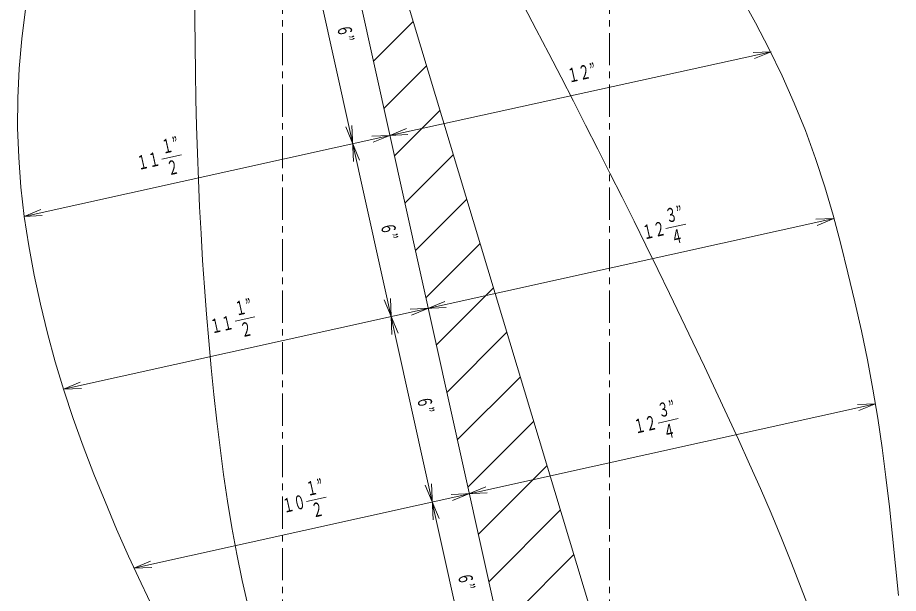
# Model space of a CAD drawing. Units: millimetres, scale not verified. Extents: x -1998 to 49503, y -1413 to 17939.
# Drawn here: x -961 to -278, y -53 to 394 of the extents above; entities that cross this region are included whole.
import ezdxf
from ezdxf.enums import TextEntityAlignment as Align

# ---------------------------------------------------------------- set-up
doc = ezdxf.new("R2010")
doc.units = ezdxf.units.MM
doc.header["$LTSCALE"] = 5
doc.linetypes.add('CHAIN1', pattern=[8, 5, -1, 1, -1])
for name, color, linetype, lineweight in [('0-0_0', 3, 'Continuous', 18), ('0-1_芯', 4, 'CHAIN1', 18), ('0-2_寸法', 2, 'Continuous', 18)]:
    doc.layers.add(name, color=color, linetype=linetype, lineweight=lineweight)
doc.styles.add('ＭＳ ゴシック', font='')
doc.styles.get('ＭＳ ゴシック').set_extended_font_data('MS Gothic')

msp = doc.modelspace()

# ---------------------------------------------------------------- linework, layer by layer
at = {"layer": '0-0_0'}
for p, q in [((-562.723, -192.335), (-755.767, 678.437)), ((-723.156, 619.714), (-486.987, -163.698)), ((-685.235, 360.286), (-654.28, 391.241)), ((-677.087, 323.533), (-643.879, 356.74)), ((-668.939, 286.779), (-633.479, 322.24)), ((-660.791, 250.026), (-623.078, 287.739)), ((-652.643, 213.273), (-612.677, 253.238)), ((-644.495, 176.519), (-602.277, 218.738)), ((-636.347, 139.766), (-591.876, 184.237)), ((-628.199, 103.013), (-581.475, 149.737)), ((-620.051, 66.259), (-571.075, 115.236)), ((-611.903, 29.506), (-560.674, 80.735)), ((-603.756, -7.247), (-550.273, 46.235)), ((-595.608, -44.001), (-539.873, 11.734)), ((-587.46, -80.754), (-529.472, -22.767))]:
    msp.add_line(p, q, dxfattribs=at)
for points in [[(-823.607, 414.23), (-823.745, 393.347), (-823.661, 372.465), (-823.415, 351.583), (-823.038, 330.704), (-822.527, 309.827), (-821.878, 288.954), (-821.085, 268.087)], [(-549.075, 366.323), (-558.737, 384.836), (-568.455, 403.32)], [(-455.224, 179.779), (-464.368, 198.553), (-473.57, 217.299), (-482.828, 236.018), (-492.141, 254.709), (-501.507, 273.374), (-510.924, 292.013), (-520.39, 310.627), (-529.905, 329.217), (-539.466, 347.782), (-549.075, 366.323)], [(-821.085, 268.087), (-820.146, 247.225), (-819.056, 226.371), (-817.811, 205.525), (-816.405, 184.689), (-814.836, 163.866), (-813.1, 143.055), (-811.192, 122.26), (-809.108, 101.481), (-806.827, 80.723), (-804.316, 59.992), (-801.543, 39.294), (-798.472, 18.638), (-795.072, -1.966), (-791.308, -22.506), (-787.148, -42.97), (-782.558, -63.342)], [(-303.858, -272.057), (-305.361, -251.228), (-307.077, -230.416), (-309.219, -209.644), (-312.002, -188.948), (-315.64, -168.386), (-320.282, -148.028), (-325.799, -127.888), (-331.986, -107.944), (-338.649, -88.153), (-345.655, -68.481), (-352.969, -48.92), (-360.56, -29.466), (-368.4, -10.111), (-376.463, 9.152), (-384.722, 28.332), (-393.154, 47.437), (-401.737, 66.475), (-410.446, 85.455), (-419.26, 104.387), (-428.155, 123.28), (-437.115, 142.143), (-446.139, 160.976), (-455.224, 179.779)]]:
    msp.add_lwpolyline(points, dxfattribs=at)
at = {"layer": '0-1_芯'}
for p, q in [((-755.767, 702.188), (-755.767, -776.606)), ((-501.767, 702.188), (-501.767, -841.808))]:
    msp.add_line(p, q, dxfattribs=at)
for points in [[(-277.564, -54.566), (-279.7, -31.59), (-282.008, -8.631), (-284.503, 14.309), (-287.229, 37.222), (-290.24, 60.099), (-293.588, 82.929), (-297.327, 105.699), (-301.508, 128.391), (-306.176, 150.989), (-311.278, 173.492), (-316.693, 195.922), (-322.337, 218.296), (-328.31, 240.584), (-334.766, 262.737), (-341.857, 284.694), (-349.727, 306.384), (-358.421, 327.756), (-367.848, 348.817), (-377.906, 369.583), (-388.501, 390.081), (-399.562, 410.332)], [(-955.322, 400.59), (-958.322, 377.713), (-960.33, 354.727), (-961.377, 331.678), (-961.48, 308.605), (-960.658, 285.546), (-958.927, 262.538), (-956.308, 239.614), (-952.822, 216.805), (-948.563, 194.128), (-943.69, 171.574), (-938.278, 149.143)], [(-938.278, 149.143), (-932.279, 126.863), (-925.637, 104.766), (-918.327, 82.88), (-910.46, 61.188), (-902.182, 39.65), (-893.576, 18.24), (-884.635, -3.032), (-875.339, -24.151), (-865.671, -45.103), (-855.663, -65.894), (-845.399, -86.56), (-834.967, -107.142), (-824.453, -127.682), (-813.943, -148.225), (-803.523, -168.812), (-793.278, -189.488), (-783.287, -210.288), (-773.55, -231.207), (-764.015, -252.22), (-754.634, -273.302), (-745.355, -294.429), (-736.127, -315.578)]]:
    msp.add_lwpolyline(points, dxfattribs=at)
at = {"layer": '0-2_寸法'}
for p, q in [((-606.535, -130.863), (-784.337, 671.154)), ((-672.466, 302.687), (-376.278, 367.653)), ((-376.278, 367.653), (-390.265, 367.042)), ((-376.278, 367.653), (-389.212, 362.295)), ((-706.594, 309.243), (-695.879, 283.374)), ((-701.847, 310.295), (-700.625, 282.322)), ((-672.466, 302.687), (-659.519, 308.015)), ((-956.33, 239.756), (-672.466, 302.687)), ((-672.466, 302.687), (-686.452, 302.076)), ((-672.466, 302.687), (-685.4, 297.329)), ((-672.466, 302.687), (-658.478, 303.266)), ((-849.493, 284.087), (-834.103, 287.499)), ((-956.33, 239.756), (-943.396, 245.114)), ((-956.33, 239.756), (-942.343, 240.367)), ((-925.892, 105.53), (-327.606, 238.166)), ((-458.056, 230.417), (-442.666, 233.828)), ((-327.606, 238.166), (-341.592, 237.555)), ((-327.606, 238.166), (-340.54, 232.809)), ((-676.805, 174.873), (-666.09, 149.005)), ((-672.058, 175.926), (-670.837, 147.952)), ((-629.743, 173.675), (-655.611, 162.96)), ((-628.69, 168.928), (-656.664, 167.706)), ((-792.579, 158.355), (-777.19, 161.767)), ((-925.892, 105.53), (-912.958, 110.888)), ((-925.892, 105.53), (-911.905, 106.141)), ((-871.299, -33.412), (-295.226, 94.299)), ((-295.226, 94.299), (-309.213, 93.689)), ((-295.226, 94.299), (-308.161, 88.942)), ((-464.01, 79.266), (-448.62, 82.678)), ((-634.173, 5.035), (-644.888, 30.904)), ((-638.92, 3.983), (-640.141, 31.956)), ((-597.826, 29.705), (-623.694, 18.99)), ((-737.205, 18.327), (-721.815, 21.739)), ((-596.773, 24.959), (-624.747, 23.737)), ((-871.299, -33.412), (-858.365, -28.054)), ((-871.299, -33.412), (-857.312, -32.801))]:
    msp.add_line(p, q, dxfattribs=at)

# ---------------------------------------------------------------- texts
at = {"layer": '0-2_寸法', "style": 'ＭＳ ゴシック', "width": 0.6}
for s, rotation, p in [('６”', 282.5, (-716.92, 386.602)), ('１２”', 12.5, (-532.65, 340.239)), ('１”', 12.5, (-847.917, 285.005)), ('１１', 12.5, (-866.947, 272.445)), ('２', 12.5, (-843.533, 268.25)), ('３”', 12.5, (-456.48, 231.334)), ('６”', 282.5, (-683.005, 232.854)), ('１２', 12.5, (-474.45, 218.453)), ('４', 12.5, (-452.096, 214.579)), ('１”', 12.5, (-791.003, 159.273)), ('１１', 12.5, (-810.006, 145.414)), ('２', 12.5, (-786.619, 142.517)), ('６”', 282.5, (-654.743, 98.042)), ('３”', 12.5, (-462.434, 80.184)), ('１２', 12.5, (-481.081, 67.691)), ('４', 12.5, (-458.05, 63.428)), ('１”', 12.5, (-735.629, 19.245)), ('１０', 12.5, (-753.9, 6.153)), ('２', 12.5, (-731.244, 2.489)), ('６”', 282.5, (-623.089, -39.03))]:
    msp.add_text(s, height=11, rotation=rotation, dxfattribs=at).set_placement(p, align=Align.BOTTOM_LEFT)

doc.saveas('drawing.dxf')
